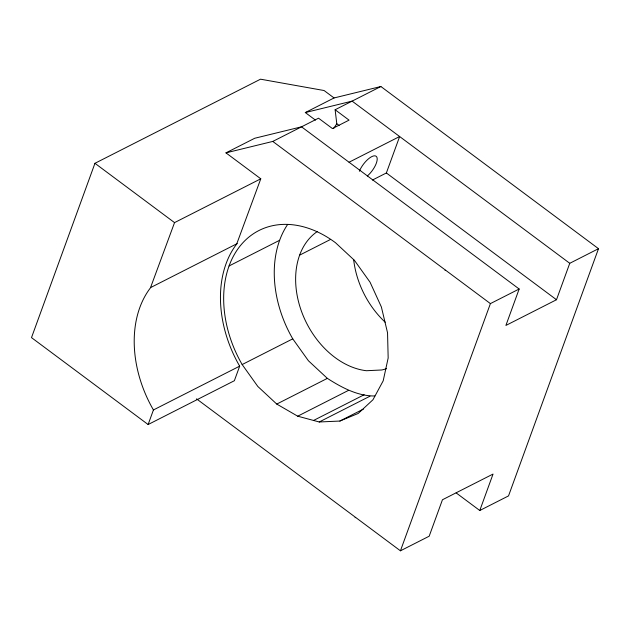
<?xml version="1.0" encoding="UTF-8"?>
<svg xmlns="http://www.w3.org/2000/svg" width="630" height="630" viewBox="0 0 630 630"><rect width="100%" height="100%" fill="white"/><g stroke="black" fill="none" stroke-linecap="round" stroke-linejoin="round"><path stroke-width="0.94" d="M334.058 97.957L324.088 90.531L260.529 79.191L94.949 163.304L31.5 337.625L148.121 424.533L234.36 380.725L239.668 366.148A108.226 78.829 63.1 0 1 236.675 244.07L260.781 178.802L225.965 152.862L254.717 138.261L301.526 126.819L519.159 289.005L505.898 325.442L556.487 299.738L569.756 263.301L598.5 248.692L380.874 86.515L334.058 97.957L305.306 112.557L315.449 120.117M148.121 424.533L153.429 409.957A108.226 78.829 63.1 0 1 150.436 287.878L174.541 222.618L260.781 178.802M372.417 180.062L386.371 172.966L399.641 136.529L349.044 162.233M196.529 398.853L400.436 550.809L490.408 303.605L519.159 289.005M456.151 492.896L479.776 510.505L493.038 474.067L442.449 499.763L429.18 536.209L400.436 550.809M598.5 248.692L508.528 495.904L479.776 510.505M333.593 128.567L336.79 123.763L335.128 109.754L380.874 86.515M225.965 152.862L272.782 141.427L318.528 118.188L332.451 128.567L349.051 120.133L335.128 109.754M150.964 287.398L237.203 243.582M229.052 265.97L279.649 240.266M299.628 255.15L330.112 239.66M242.164 364.55A104.171 75.868 63.1 0 1 239.282 247.047A104.171 75.868 63.1 0 1 335.483 242.723L354.43 260.34L370.086 282.248L381.378 306.967L387.544 332.798L388.167 357.998L383.19 380.827L372.968 399.751L358.186 413.469L339.853 421.053L319.229 421.982L297.707 416.186L276.759 404.074L257.812 386.458L242.164 364.55L292.753 338.845A104.171 75.868 63.1 0 1 287.666 224.414M153.429 409.957L239.668 366.148M445.048 270.522L445.623 270.231M276.759 404.074L327.356 378.37C341.555 387.45 357.62 396.183 374.866 395.986M297.707 416.186L348.303 390.482M313.559 420.454L364.156 394.75M319.229 421.982L369.96 396.207M339.853 421.053L363.471 409.059M355.068 517.726L355.643 517.435M305.306 112.557L352.123 101.123L569.756 263.301M336.79 123.763L339.113 125.488M386.371 172.966L556.487 299.738M272.782 141.427L490.408 303.605M94.949 163.304L174.541 222.618M327.356 378.37L308.409 360.754L292.753 338.845M359.36 171.258A14.12 5.442 -53.3 0 1 370.92 157.09A14.12 5.442 -53.3 0 1 377.031 160.744A14.12 5.442 -53.3 0 1 367.329 176.022M386.592 368.637A77.175 56.204 63.1 0 1 381.843 369.975L366.424 370.724A77.175 56.204 63.1 0 1 301.171 310.456A77.175 56.204 63.1 0 1 317.386 231.47M385.19 322.19A77.175 56.204 63.1 0 1 353.65 259.536"/></g></svg>
